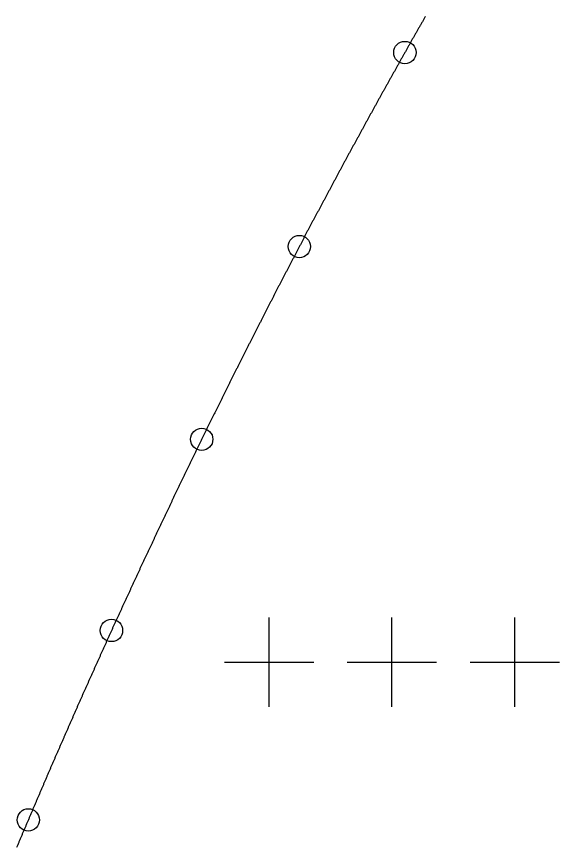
# Model space of a CAD drawing. Extents: x 2 to 292, y 1 to 254.
# Drawn here: x 52.39 to 64.54, y 18.88 to 37.47 of the extents above; entities that cross this region are included whole.
import ezdxf

# ---------------------------------------------------------------- set-up
doc = ezdxf.new("R2010")
doc.units = 0
doc.header["$PDMODE"] = 2
doc.header["$PDSIZE"] = 1
doc.layers.get('0').update_dxf_attribs({"linetype": 'CONTINUOUS'})
doc.layers.add('DRILLING', color=3, linetype='CONTINUOUS')
doc.layers.add('RIB_INDICATION', color=1, linetype='CONTINUOUS')

# ---------------------------------------------------------------- blocks, each defined once
blk = doc.blocks.new('*U97')
at = {"layer": 'DRILLING'}
blk.add_point((0, 0), dxfattribs=at)
blk = doc.blocks.new('*U98')
at = {"layer": 'DRILLING', "color": 0, "linetype": 'BYBLOCK'}
for p in [(0, 0), (2.75, 0), (5.5, 0)]:
    blk.add_blockref('*U97', p, dxfattribs=at)

msp = doc.modelspace()

# ---------------------------------------------------------------- linework, layer by layer
msp.add_polyline3d([(61.5424, 37.4751, 0), (61.534, 37.4606, 0), (61.5257, 37.4461, 0), (61.5174, 37.4315, 0), (61.509, 37.417, 0), (61.5007, 37.4025, 0), (61.4924, 37.388, 0), (61.484, 37.3734, 0), (61.4757, 37.3589, 0), (61.4674, 37.3444, 0), (61.459, 37.3299, 0), (61.4507, 37.3153, 0), (61.4424, 37.3008, 0), (61.434, 37.2863, 0), (61.4257, 37.2718, 0), (61.4174, 37.2572, 0), (61.409, 37.2427, 0), (61.4007, 37.2282, 0), (61.3924, 37.2137, 0), (61.384, 37.1992, 0), (61.3757, 37.1846, 0), (61.3674, 37.1701, 0), (61.359, 37.1556, 0), (61.3507, 37.1411, 0), (61.3424, 37.1265, 0), (61.334, 37.112, 0), (61.3257, 37.0975, 0), (61.3174, 37.083, 0), (61.309, 37.0684, 0), (61.3007, 37.0539, 0), (61.2924, 37.0394, 0), (61.284, 37.0249, 0), (61.2757, 37.0103, 0), (61.2675, 36.9957, 0), (61.2593, 36.9811, 0), (61.2511, 36.9664, 0), (61.2428, 36.9518, 0), (61.2346, 36.9371, 0), (61.2264, 36.9225, 0), (61.2182, 36.9078, 0), (61.21, 36.8932, 0), (61.2018, 36.8786, 0), (61.1936, 36.8639, 0), (61.1854, 36.8493, 0), (61.1772, 36.8346, 0), (61.169, 36.82, 0), (61.1608, 36.8053, 0), (61.1526, 36.7907, 0), (61.1444, 36.776, 0), (61.1362, 36.7614, 0), (61.1279, 36.7468, 0), (61.1197, 36.7321, 0), (61.1115, 36.7175, 0), (61.1033, 36.7028, 0), (61.0951, 36.6882, 0), (61.0869, 36.6735, 0), (61.0787, 36.6589, 0), (61.0705, 36.6442, 0), (61.0623, 36.6296, 0), (61.0541, 36.615, 0), (61.0459, 36.6003, 0), (61.0377, 36.5857, 0), (61.0295, 36.571, 0), (61.0213, 36.5564, 0), (61.013, 36.5417, 0), (61.0048, 36.5271, 0), (60.9966, 36.5125, 0), (60.9884, 36.4978, 0), (60.9802, 36.4832, 0), (60.972, 36.4685, 0), (60.9638, 36.4539, 0), (60.9556, 36.4392, 0), (60.9474, 36.4246, 0), (60.9392, 36.4099, 0), (60.931, 36.3953, 0), (60.9228, 36.3807, 0), (60.9146, 36.366, 0), (60.9063, 36.3514, 0), (60.8981, 36.3367, 0), (60.8899, 36.3221, 0), (60.8817, 36.3074, 0), (60.8735, 36.2928, 0), (60.8653, 36.2781, 0), (60.8571, 36.2635, 0), (60.8489, 36.2489, 0), (60.8407, 36.2342, 0), (60.8325, 36.2196, 0), (60.8243, 36.2049, 0), (60.8161, 36.1903, 0), (60.8079, 36.1756, 0), (60.7997, 36.161, 0), (60.7914, 36.1463, 0), (60.7832, 36.1317, 0), (60.775, 36.1171, 0), (60.7668, 36.1024, 0), (60.7586, 36.0878, 0), (60.7504, 36.0731, 0), (60.7422, 36.0585, 0), (60.734, 36.0438, 0), (60.7258, 36.0292, 0), (60.7176, 36.0145, 0), (60.7094, 35.9999, 0), (60.7012, 35.9853, 0), (60.693, 35.9706, 0), (60.6847, 35.956, 0), (60.6765, 35.9413, 0), (60.6683, 35.9267, 0), (60.6601, 35.912, 0), (60.6519, 35.8974, 0), (60.6437, 35.8828, 0), (60.6355, 35.8681, 0), (60.6273, 35.8535, 0), (60.6191, 35.8388, 0), (60.6109, 35.8242, 0), (60.6027, 35.8095, 0), (60.5945, 35.7949, 0), (60.5863, 35.7802, 0), (60.5781, 35.7656, 0), (60.5698, 35.751, 0), (60.5616, 35.7363, 0), (60.5534, 35.7217, 0), (60.5452, 35.707, 0), (60.537, 35.6924, 0), (60.5288, 35.6777, 0), (60.5206, 35.6631, 0), (60.5124, 35.6484, 0), (60.5042, 35.6338, 0), (60.496, 35.6192, 0), (60.4878, 35.6045, 0), (60.4796, 35.5899, 0), (60.4714, 35.5752, 0), (60.4633, 35.5604, 0), (60.4552, 35.5456, 0), (60.4472, 35.5309, 0), (60.4391, 35.5161, 0), (60.431, 35.5014, 0), (60.4229, 35.4866, 0), (60.4148, 35.4718, 0), (60.4068, 35.4571, 0), (60.3987, 35.4423, 0), (60.3906, 35.4275, 0), (60.3825, 35.4128, 0), (60.3744, 35.398, 0), (60.3664, 35.3832, 0), (60.3583, 35.3685, 0), (60.3502, 35.3537, 0), (60.3421, 35.3389, 0), (60.334, 35.3242, 0), (60.3259, 35.3094, 0), (60.3179, 35.2946, 0), (60.3098, 35.2799, 0), (60.3017, 35.2651, 0), (60.2936, 35.2504, 0), (60.2855, 35.2356, 0), (60.2775, 35.2208, 0), (60.2694, 35.2061, 0), (60.2613, 35.1913, 0), (60.2532, 35.1765, 0), (60.2451, 35.1618, 0), (60.2371, 35.147, 0), (60.229, 35.1322, 0), (60.2209, 35.1175, 0), (60.2128, 35.1027, 0), (60.2047, 35.0879, 0), (60.1967, 35.0732, 0), (60.1886, 35.0584, 0), (60.1805, 35.0436, 0), (60.1724, 35.0289, 0), (60.1643, 35.0141, 0), (60.1562, 34.9993, 0), (60.1482, 34.9846, 0), (60.1401, 34.9698, 0), (60.132, 34.9551, 0), (60.1239, 34.9403, 0), (60.1158, 34.9255, 0), (60.1078, 34.9108, 0), (60.0997, 34.896, 0), (60.0916, 34.8812, 0), (60.0835, 34.8665, 0), (60.0754, 34.8517, 0), (60.0674, 34.8369, 0), (60.0593, 34.8222, 0), (60.0512, 34.8074, 0), (60.0431, 34.7926, 0), (60.035, 34.7779, 0), (60.0269, 34.7631, 0), (60.0189, 34.7483, 0), (60.0108, 34.7336, 0), (60.0027, 34.7188, 0), (59.9946, 34.7041, 0), (59.9865, 34.6893, 0), (59.9785, 34.6745, 0), (59.9704, 34.6598, 0), (59.9623, 34.645, 0), (59.9542, 34.6302, 0), (59.9461, 34.6155, 0), (59.9381, 34.6007, 0), (59.93, 34.5859, 0), (59.9219, 34.5712, 0), (59.9138, 34.5564, 0), (59.9057, 34.5416, 0), (59.8976, 34.5269, 0), (59.8896, 34.5121, 0), (59.8815, 34.4973, 0), (59.8734, 34.4826, 0), (59.8653, 34.4678, 0), (59.8572, 34.4531, 0), (59.8492, 34.4383, 0), (59.8411, 34.4235, 0), (59.833, 34.4088, 0), (59.8249, 34.394, 0), (59.8168, 34.3792, 0), (59.8088, 34.3645, 0), (59.8007, 34.3497, 0), (59.7926, 34.3349, 0), (59.7845, 34.3202, 0), (59.7764, 34.3054, 0), (59.7684, 34.2906, 0), (59.7603, 34.2759, 0), (59.7522, 34.2611, 0), (59.7441, 34.2463, 0), (59.736, 34.2316, 0), (59.7279, 34.2168, 0), (59.7199, 34.202, 0), (59.7118, 34.1873, 0), (59.7037, 34.1725, 0), (59.6956, 34.1578, 0), (59.6875, 34.143, 0), (59.6796, 34.1281, 0), (59.6716, 34.1132, 0), (59.6637, 34.0984, 0), (59.6557, 34.0835, 0), (59.6477, 34.0686, 0), (59.6398, 34.0537, 0), (59.6318, 34.0388, 0), (59.6239, 34.0239, 0), (59.6159, 34.009, 0), (59.608, 33.9942, 0), (59.6, 33.9793, 0), (59.5921, 33.9644, 0), (59.5841, 33.9495, 0), (59.5762, 33.9346, 0), (59.5682, 33.9197, 0), (59.5602, 33.9048, 0), (59.5523, 33.89, 0), (59.5443, 33.8751, 0), (59.5364, 33.8602, 0), (59.5284, 33.8453, 0), (59.5205, 33.8304, 0), (59.5125, 33.8155, 0), (59.5046, 33.8006, 0), (59.4966, 33.7858, 0), (59.4886, 33.7709, 0), (59.4807, 33.756, 0), (59.4727, 33.7411, 0), (59.4648, 33.7262, 0), (59.4568, 33.7113, 0), (59.4489, 33.6964, 0), (59.4409, 33.6816, 0), (59.433, 33.6667, 0), (59.425, 33.6518, 0), (59.4171, 33.6369, 0), (59.4091, 33.622, 0), (59.4011, 33.6071, 0), (59.3932, 33.5922, 0), (59.3852, 33.5774, 0), (59.3773, 33.5625, 0), (59.3693, 33.5476, 0), (59.3614, 33.5327, 0), (59.3534, 33.5178, 0), (59.3455, 33.5029, 0), (59.3375, 33.4881, 0), (59.3295, 33.4732, 0), (59.3216, 33.4583, 0), (59.3136, 33.4434, 0), (59.3057, 33.4285, 0), (59.2977, 33.4136, 0), (59.2898, 33.3987, 0), (59.2818, 33.3839, 0), (59.2739, 33.369, 0), (59.2659, 33.3541, 0), (59.258, 33.3392, 0), (59.25, 33.3243, 0), (59.242, 33.3094, 0), (59.2341, 33.2945, 0), (59.2261, 33.2797, 0), (59.2182, 33.2648, 0), (59.2102, 33.2499, 0), (59.2023, 33.235, 0), (59.1943, 33.2201, 0), (59.1864, 33.2052, 0), (59.1784, 33.1903, 0), (59.1705, 33.1755, 0), (59.1625, 33.1606, 0), (59.1545, 33.1457, 0), (59.1466, 33.1308, 0), (59.1386, 33.1159, 0), (59.1307, 33.101, 0), (59.1227, 33.0861, 0), (59.1148, 33.0713, 0), (59.1068, 33.0564, 0), (59.0989, 33.0415, 0), (59.0909, 33.0266, 0), (59.0829, 33.0117, 0), (59.075, 32.9968, 0), (59.067, 32.9819, 0), (59.0591, 32.9671, 0), (59.0511, 32.9522, 0), (59.0432, 32.9373, 0), (59.0352, 32.9224, 0), (59.0273, 32.9075, 0), (59.0193, 32.8926, 0), (59.0114, 32.8777, 0), (59.0034, 32.8629, 0), (58.9954, 32.848, 0), (58.9875, 32.8331, 0), (58.9795, 32.8182, 0), (58.9716, 32.8033, 0), (58.9636, 32.7884, 0), (58.9557, 32.7736, 0), (58.9477, 32.7587, 0), (58.9398, 32.7438, 0), (58.9318, 32.7289, 0), (58.9238, 32.714, 0), (58.9159, 32.6991, 0), (58.908, 32.6842, 0), (58.9001, 32.6692, 0), (58.8923, 32.6542, 0), (58.8845, 32.6392, 0), (58.8767, 32.6242, 0), (58.8688, 32.6092, 0), (58.861, 32.5942, 0), (58.8532, 32.5792, 0), (58.8453, 32.5642, 0), (58.8375, 32.5491, 0), (58.8297, 32.5341, 0), (58.8219, 32.5191, 0), (58.814, 32.5041, 0), (58.8062, 32.4891, 0), (58.7984, 32.4741, 0), (58.7905, 32.4591, 0), (58.7827, 32.4441, 0), (58.7749, 32.4291, 0), (58.7671, 32.4141, 0), (58.7592, 32.3991, 0), (58.7514, 32.3841, 0), (58.7436, 32.3691, 0), (58.7357, 32.3541, 0), (58.7279, 32.3391, 0), (58.7201, 32.3241, 0), (58.7123, 32.3091, 0), (58.7044, 32.294, 0), (58.6966, 32.279, 0), (58.6888, 32.264, 0), (58.6809, 32.249, 0), (58.6731, 32.234, 0), (58.6653, 32.219, 0), (58.6575, 32.204, 0), (58.6496, 32.189, 0), (58.6418, 32.174, 0), (58.634, 32.159, 0), (58.6261, 32.144, 0), (58.6183, 32.129, 0), (58.6105, 32.114, 0), (58.6027, 32.099, 0), (58.5948, 32.084, 0), (58.587, 32.069, 0), (58.5792, 32.054, 0), (58.5713, 32.0389, 0), (58.5635, 32.0239, 0), (58.5557, 32.0089, 0), (58.5479, 31.9939, 0), (58.54, 31.9789, 0), (58.5322, 31.9639, 0), (58.5244, 31.9489, 0), (58.5165, 31.9339, 0), (58.5087, 31.9189, 0), (58.5009, 31.9039, 0), (58.4931, 31.8889, 0), (58.4852, 31.8739, 0), (58.4774, 31.8589, 0), (58.4696, 31.8439, 0), (58.4617, 31.8289, 0), (58.4539, 31.8139, 0), (58.4461, 31.7988, 0), (58.4383, 31.7838, 0), (58.4304, 31.7688, 0), (58.4226, 31.7538, 0), (58.4148, 31.7388, 0), (58.4069, 31.7238, 0), (58.3991, 31.7088, 0), (58.3913, 31.6938, 0), (58.3835, 31.6788, 0), (58.3756, 31.6638, 0), (58.3678, 31.6488, 0), (58.36, 31.6338, 0), (58.3521, 31.6188, 0), (58.3443, 31.6038, 0), (58.3365, 31.5888, 0), (58.3287, 31.5738, 0), (58.3208, 31.5588, 0), (58.313, 31.5437, 0), (58.3052, 31.5287, 0), (58.2973, 31.5137, 0), (58.2895, 31.4987, 0), (58.2817, 31.4837, 0), (58.2739, 31.4687, 0), (58.266, 31.4537, 0), (58.2582, 31.4387, 0), (58.2504, 31.4237, 0), (58.2425, 31.4087, 0), (58.2347, 31.3937, 0), (58.2269, 31.3787, 0), (58.2191, 31.3637, 0), (58.2112, 31.3487, 0), (58.2034, 31.3337, 0), (58.1956, 31.3187, 0), (58.1877, 31.3036, 0), (58.1799, 31.2886, 0), (58.1721, 31.2736, 0), (58.1642, 31.2586, 0), (58.1564, 31.2436, 0), (58.1486, 31.2286, 0), (58.1409, 31.2135, 0), (58.1332, 31.1984, 0), (58.1255, 31.1833, 0), (58.1177, 31.1681, 0), (58.11, 31.153, 0), (58.1023, 31.1379, 0), (58.0946, 31.1228, 0), (58.0869, 31.1076, 0), (58.0792, 31.0925, 0), (58.0715, 31.0774, 0), (58.0638, 31.0623, 0), (58.0561, 31.0471, 0), (58.0484, 31.032, 0), (58.0407, 31.0169, 0), (58.033, 31.0017, 0), (58.0253, 30.9866, 0), (58.0176, 30.9715, 0), (58.0099, 30.9564, 0), (58.0022, 30.9412, 0), (57.9945, 30.9261, 0), (57.9868, 30.911, 0), (57.9791, 30.8959, 0), (57.9714, 30.8807, 0), (57.9637, 30.8656, 0), (57.956, 30.8505, 0), (57.9483, 30.8354, 0), (57.9406, 30.8202, 0), (57.9329, 30.8051, 0), (57.9252, 30.79, 0), (57.9175, 30.7748, 0), (57.9098, 30.7597, 0), (57.9021, 30.7446, 0), (57.8944, 30.7295, 0), (57.8867, 30.7143, 0), (57.879, 30.6992, 0), (57.8713, 30.6841, 0), (57.8636, 30.669, 0), (57.8559, 30.6538, 0), (57.8482, 30.6387, 0), (57.8405, 30.6236, 0), (57.8328, 30.6085, 0), (57.8251, 30.5933, 0), (57.8174, 30.5782, 0), (57.8096, 30.5631, 0), (57.8019, 30.5479, 0), (57.7942, 30.5328, 0), (57.7865, 30.5177, 0), (57.7788, 30.5026, 0), (57.7711, 30.4874, 0), (57.7634, 30.4723, 0), (57.7557, 30.4572, 0), (57.748, 30.4421, 0), (57.7403, 30.4269, 0), (57.7326, 30.4118, 0), (57.7249, 30.3967, 0), (57.7172, 30.3816, 0), (57.7095, 30.3664, 0), (57.7018, 30.3513, 0), (57.6941, 30.3362, 0), (57.6864, 30.321, 0), (57.6787, 30.3059, 0), (57.671, 30.2908, 0), (57.6633, 30.2757, 0), (57.6556, 30.2605, 0), (57.6479, 30.2454, 0), (57.6402, 30.2303, 0), (57.6325, 30.2152, 0), (57.6248, 30.2, 0), (57.6171, 30.1849, 0), (57.6094, 30.1698, 0), (57.6017, 30.1547, 0), (57.594, 30.1395, 0), (57.5863, 30.1244, 0), (57.5786, 30.1093, 0), (57.5709, 30.0941, 0), (57.5632, 30.079, 0), (57.5555, 30.0639, 0), (57.5478, 30.0488, 0), (57.5401, 30.0336, 0), (57.5324, 30.0185, 0), (57.5247, 30.0034, 0), (57.517, 29.9883, 0), (57.5093, 29.9731, 0), (57.5016, 29.958, 0), (57.4938, 29.9429, 0), (57.4861, 29.9278, 0), (57.4784, 29.9126, 0), (57.4707, 29.8975, 0), (57.463, 29.8824, 0), (57.4553, 29.8672, 0), (57.4476, 29.8521, 0), (57.4399, 29.837, 0), (57.4322, 29.8219, 0), (57.4245, 29.8067, 0), (57.4168, 29.7916, 0), (57.4091, 29.7765, 0), (57.4014, 29.7614, 0), (57.3937, 29.7462, 0), (57.3862, 29.731, 0), (57.3786, 29.7157, 0), (57.371, 29.7005, 0), (57.3634, 29.6852, 0), (57.3559, 29.67, 0), (57.3483, 29.6547, 0), (57.3407, 29.6395, 0), (57.3331, 29.6242, 0), (57.3256, 29.609, 0), (57.318, 29.5937, 0), (57.3104, 29.5785, 0), (57.3028, 29.5632, 0), (57.2952, 29.548, 0), (57.2877, 29.5328, 0), (57.2801, 29.5175, 0), (57.2725, 29.5023, 0), (57.2649, 29.487, 0), (57.2574, 29.4718, 0), (57.2498, 29.4565, 0), (57.2422, 29.4413, 0), (57.2346, 29.426, 0), (57.2271, 29.4108, 0), (57.2195, 29.3955, 0), (57.2119, 29.3803, 0), (57.2043, 29.365, 0), (57.1968, 29.3498, 0), (57.1892, 29.3345, 0), (57.1816, 29.3193, 0), (57.174, 29.304, 0), (57.1665, 29.2888, 0), (57.1589, 29.2735, 0), (57.1513, 29.2583, 0), (57.1437, 29.2431, 0), (57.1361, 29.2278, 0), (57.1286, 29.2126, 0), (57.121, 29.1973, 0), (57.1134, 29.1821, 0), (57.1058, 29.1668, 0), (57.0983, 29.1516, 0), (57.0907, 29.1363, 0), (57.0831, 29.1211, 0), (57.0755, 29.1058, 0), (57.068, 29.0906, 0), (57.0604, 29.0753, 0), (57.0528, 29.0601, 0), (57.0452, 29.0448, 0), (57.0377, 29.0296, 0), (57.0301, 29.0143, 0), (57.0225, 28.9991, 0), (57.0149, 28.9838, 0), (57.0074, 28.9686, 0), (56.9998, 28.9534, 0), (56.9922, 28.9381, 0), (56.9846, 28.9229, 0), (56.977, 28.9076, 0), (56.9695, 28.8924, 0), (56.9619, 28.8771, 0), (56.9543, 28.8619, 0), (56.9467, 28.8466, 0), (56.9392, 28.8314, 0), (56.9316, 28.8161, 0), (56.924, 28.8009, 0), (56.9164, 28.7856, 0), (56.9089, 28.7704, 0), (56.9013, 28.7551, 0), (56.8937, 28.7399, 0), (56.8861, 28.7246, 0), (56.8786, 28.7094, 0), (56.871, 28.6942, 0), (56.8634, 28.6789, 0), (56.8558, 28.6637, 0), (56.8482, 28.6484, 0), (56.8407, 28.6332, 0), (56.8331, 28.6179, 0), (56.8255, 28.6027, 0), (56.8179, 28.5874, 0), (56.8104, 28.5722, 0), (56.8028, 28.5569, 0), (56.7952, 28.5417, 0), (56.7876, 28.5264, 0), (56.7801, 28.5112, 0), (56.7725, 28.4959, 0), (56.7649, 28.4807, 0), (56.7573, 28.4654, 0), (56.7498, 28.4502, 0), (56.7422, 28.4349, 0), (56.7346, 28.4197, 0), (56.727, 28.4045, 0), (56.7195, 28.3892, 0), (56.7119, 28.374, 0), (56.7043, 28.3587, 0), (56.6967, 28.3435, 0), (56.6891, 28.3282, 0), (56.6816, 28.313, 0), (56.674, 28.2977, 0), (56.6664, 28.2825, 0), (56.6588, 28.2672, 0), (56.6513, 28.2519, 0), (56.6439, 28.2365, 0), (56.6364, 28.2212, 0), (56.629, 28.2058, 0), (56.6215, 28.1904, 0), (56.6141, 28.1751, 0), (56.6066, 28.1597, 0), (56.5992, 28.1443, 0), (56.5917, 28.129, 0), (56.5843, 28.1136, 0), (56.5768, 28.0982, 0), (56.5694, 28.0829, 0), (56.5619, 28.0675, 0), (56.5545, 28.0521, 0), (56.547, 28.0368, 0), (56.5396, 28.0214, 0), (56.5321, 28.006, 0), (56.5247, 27.9906, 0), (56.5172, 27.9753, 0), (56.5098, 27.9599, 0), (56.5023, 27.9445, 0), (56.4949, 27.9292, 0), (56.4874, 27.9138, 0), (56.48, 27.8984, 0), (56.4725, 27.8831, 0), (56.4651, 27.8677, 0), (56.4576, 27.8523, 0), (56.4502, 27.837, 0), (56.4427, 27.8216, 0), (56.4353, 27.8062, 0), (56.4278, 27.7909, 0), (56.4204, 27.7755, 0), (56.4129, 27.7601, 0), (56.4055, 27.7448, 0), (56.398, 27.7294, 0), (56.3906, 27.714, 0), (56.3831, 27.6987, 0), (56.3757, 27.6833, 0), (56.3682, 27.6679, 0), (56.3608, 27.6526, 0), (56.3533, 27.6372, 0), (56.3459, 27.6218, 0), (56.3384, 27.6065, 0), (56.331, 27.5911, 0), (56.3235, 27.5757, 0), (56.3161, 27.5603, 0), (56.3086, 27.545, 0), (56.3012, 27.5296, 0), (56.2937, 27.5142, 0), (56.2863, 27.4989, 0), (56.2788, 27.4835, 0), (56.2714, 27.4681, 0), (56.2639, 27.4528, 0), (56.2565, 27.4374, 0), (56.249, 27.422, 0), (56.2416, 27.4067, 0), (56.2341, 27.3913, 0), (56.2267, 27.3759, 0), (56.2192, 27.3606, 0), (56.2118, 27.3452, 0), (56.2043, 27.3298, 0), (56.1969, 27.3145, 0), (56.1894, 27.2991, 0), (56.182, 27.2837, 0), (56.1745, 27.2684, 0), (56.1671, 27.253, 0), (56.1596, 27.2376, 0), (56.1522, 27.2223, 0), (56.1447, 27.2069, 0), (56.1373, 27.1915, 0), (56.1298, 27.1762, 0), (56.1224, 27.1608, 0), (56.1149, 27.1454, 0), (56.1075, 27.13, 0), (56.1, 27.1147, 0), (56.0926, 27.0993, 0), (56.0851, 27.0839, 0), (56.0777, 27.0686, 0), (56.0702, 27.0532, 0), (56.0628, 27.0378, 0), (56.0553, 27.0225, 0), (56.0479, 27.0071, 0), (56.0404, 26.9917, 0), (56.033, 26.9764, 0), (56.0255, 26.961, 0), (56.0181, 26.9456, 0), (56.0106, 26.9303, 0), (56.0032, 26.9149, 0), (55.9957, 26.8995, 0), (55.9883, 26.8842, 0), (55.9808, 26.8688, 0), (55.9734, 26.8534, 0), (55.9659, 26.8381, 0), (55.9585, 26.8227, 0), (55.951, 26.8073, 0), (55.9436, 26.792, 0), (55.9361, 26.7766, 0), (55.9287, 26.7612, 0), (55.9214, 26.7457, 0), (55.9141, 26.7302, 0), (55.9067, 26.7147, 0), (55.8994, 26.6993, 0), (55.8921, 26.6838, 0), (55.8848, 26.6683, 0), (55.8774, 26.6528, 0), (55.8701, 26.6373, 0), (55.8628, 26.6218, 0), (55.8555, 26.6063, 0), (55.8481, 26.5908, 0), (55.8408, 26.5753, 0), (55.8335, 26.5599, 0), (55.8262, 26.5444, 0), (55.8188, 26.5289, 0), (55.8115, 26.5134, 0), (55.8042, 26.4979, 0), (55.7969, 26.4824, 0), (55.7895, 26.4669, 0), (55.7822, 26.4514, 0), (55.7749, 26.4359, 0), (55.7676, 26.4205, 0), (55.7603, 26.405, 0), (55.7529, 26.3895, 0), (55.7456, 26.374, 0), (55.7383, 26.3585, 0), (55.731, 26.343, 0), (55.7236, 26.3275, 0), (55.7163, 26.312, 0), (55.709, 26.2966, 0), (55.7017, 26.2811, 0), (55.6943, 26.2656, 0), (55.687, 26.2501, 0), (55.6797, 26.2346, 0), (55.6724, 26.2191, 0), (55.665, 26.2036, 0), (55.6577, 26.1881, 0), (55.6504, 26.1726, 0), (55.6431, 26.1572, 0), (55.6357, 26.1417, 0), (55.6284, 26.1262, 0), (55.6211, 26.1107, 0), (55.6138, 26.0952, 0), (55.6065, 26.0797, 0), (55.5991, 26.0642, 0), (55.5918, 26.0487, 0), (55.5845, 26.0332, 0), (55.5772, 26.0178, 0), (55.5698, 26.0023, 0), (55.5625, 25.9868, 0), (55.5552, 25.9713, 0), (55.5479, 25.9558, 0), (55.5405, 25.9403, 0), (55.5332, 25.9248, 0), (55.5259, 25.9093, 0), (55.5186, 25.8938, 0), (55.5112, 25.8784, 0), (55.5039, 25.8629, 0), (55.4966, 25.8474, 0), (55.4893, 25.8319, 0), (55.4819, 25.8164, 0), (55.4746, 25.8009, 0), (55.4673, 25.7854, 0), (55.46, 25.7699, 0), (55.4527, 25.7545, 0), (55.4453, 25.739, 0), (55.438, 25.7235, 0), (55.4307, 25.708, 0), (55.4234, 25.6925, 0), (55.416, 25.677, 0), (55.4087, 25.6615, 0), (55.4014, 25.646, 0), (55.3941, 25.6305, 0), (55.3867, 25.6151, 0), (55.3794, 25.5996, 0), (55.3721, 25.5841, 0), (55.3648, 25.5686, 0), (55.3574, 25.5531, 0), (55.3501, 25.5376, 0), (55.3428, 25.5221, 0), (55.3355, 25.5066, 0), (55.3281, 25.4911, 0), (55.3208, 25.4757, 0), (55.3135, 25.4602, 0), (55.3062, 25.4447, 0), (55.2989, 25.4292, 0), (55.2915, 25.4137, 0), (55.2842, 25.3982, 0), (55.2769, 25.3827, 0), (55.2696, 25.3672, 0), (55.2622, 25.3518, 0), (55.2549, 25.3363, 0), (55.2476, 25.3208, 0), (55.2403, 25.3053, 0), (55.2329, 25.2898, 0), (55.2256, 25.2743, 0), (55.2183, 25.2588, 0), (55.211, 25.2433, 0), (55.2038, 25.2277, 0), (55.1966, 25.2121, 0), (55.1894, 25.1964, 0), (55.1822, 25.1808, 0), (55.175, 25.1652, 0), (55.1678, 25.1496, 0), (55.1606, 25.134, 0), (55.1535, 25.1184, 0), (55.1463, 25.1028, 0), (55.1391, 25.0872, 0), (55.1319, 25.0716, 0), (55.1247, 25.056, 0), (55.1175, 25.0403, 0), (55.1103, 25.0247, 0), (55.1031, 25.0091, 0), (55.0959, 24.9935, 0), (55.0887, 24.9779, 0), (55.0815, 24.9623, 0), (55.0743, 24.9467, 0), (55.0671, 24.9311, 0), (55.0599, 24.9155, 0), (55.0527, 24.8999, 0), (55.0455, 24.8843, 0), (55.0383, 24.8686, 0), (55.0311, 24.853, 0), (55.0239, 24.8374, 0), (55.0167, 24.8218, 0), (55.0095, 24.8062, 0), (55.0023, 24.7906, 0), (54.9951, 24.775, 0), (54.9879, 24.7594, 0), (54.9807, 24.7438, 0), (54.9735, 24.7282, 0), (54.9663, 24.7126, 0), (54.9591, 24.6969, 0), (54.9519, 24.6813, 0), (54.9447, 24.6657, 0), (54.9375, 24.6501, 0), (54.9303, 24.6345, 0), (54.9231, 24.6189, 0), (54.9159, 24.6033, 0), (54.9087, 24.5877, 0), (54.9015, 24.5721, 0), (54.8943, 24.5565, 0), (54.8871, 24.5409, 0), (54.8799, 24.5252, 0), (54.8727, 24.5096, 0), (54.8655, 24.494, 0), (54.8584, 24.4784, 0), (54.8512, 24.4628, 0), (54.844, 24.4472, 0), (54.8368, 24.4316, 0), (54.8296, 24.416, 0), (54.8224, 24.4004, 0), (54.8152, 24.3848, 0), (54.808, 24.3692, 0), (54.8008, 24.3535, 0), (54.7936, 24.3379, 0), (54.7864, 24.3223, 0), (54.7792, 24.3067, 0), (54.772, 24.2911, 0), (54.7648, 24.2755, 0), (54.7576, 24.2599, 0), (54.7504, 24.2443, 0), (54.7432, 24.2287, 0), (54.736, 24.2131, 0), (54.7288, 24.1975, 0), (54.7216, 24.1818, 0), (54.7144, 24.1662, 0), (54.7072, 24.1506, 0), (54.7, 24.135, 0), (54.6928, 24.1194, 0), (54.6856, 24.1038, 0), (54.6784, 24.0882, 0), (54.6712, 24.0726, 0), (54.664, 24.057, 0), (54.6568, 24.0414, 0), (54.6496, 24.0258, 0), (54.6424, 24.0101, 0), (54.6352, 23.9945, 0), (54.628, 23.9789, 0), (54.6208, 23.9633, 0), (54.6136, 23.9477, 0), (54.6064, 23.9321, 0), (54.5992, 23.9165, 0), (54.592, 23.9009, 0), (54.5848, 23.8853, 0), (54.5776, 23.8697, 0), (54.5704, 23.8541, 0), (54.5632, 23.8384, 0), (54.5561, 23.8228, 0), (54.5489, 23.8072, 0), (54.5417, 23.7916, 0), (54.5345, 23.776, 0), (54.5273, 23.7604, 0), (54.5201, 23.7448, 0), (54.5129, 23.7292, 0), (54.5058, 23.7135, 0), (54.4987, 23.6977, 0), (54.4916, 23.682, 0), (54.4846, 23.6663, 0), (54.4775, 23.6505, 0), (54.4704, 23.6348, 0), (54.4634, 23.6191, 0), (54.4563, 23.6033, 0), (54.4492, 23.5876, 0), (54.4421, 23.5719, 0), (54.4351, 23.5562, 0), (54.428, 23.5404, 0), (54.4209, 23.5247, 0), (54.4139, 23.509, 0), (54.4068, 23.4932, 0), (54.3997, 23.4775, 0), (54.3926, 23.4618, 0), (54.3856, 23.446, 0), (54.3785, 23.4303, 0), (54.3714, 23.4146, 0), (54.3644, 23.3989, 0), (54.3573, 23.3831, 0), (54.3502, 23.3674, 0), (54.3431, 23.3517, 0), (54.3361, 23.3359, 0), (54.329, 23.3202, 0), (54.3219, 23.3045, 0), (54.3149, 23.2888, 0), (54.3078, 23.273, 0), (54.3007, 23.2573, 0), (54.2936, 23.2416, 0), (54.2866, 23.2258, 0), (54.2795, 23.2101, 0), (54.2724, 23.1944, 0), (54.2654, 23.1786, 0), (54.2583, 23.1629, 0), (54.2512, 23.1472, 0), (54.2441, 23.1315, 0), (54.2371, 23.1157, 0), (54.23, 23.1, 0), (54.2229, 23.0843, 0), (54.2159, 23.0685, 0), (54.2088, 23.0528, 0), (54.2017, 23.0371, 0), (54.1946, 23.0213, 0), (54.1876, 23.0056, 0), (54.1805, 22.9899, 0), (54.1734, 22.9742, 0), (54.1664, 22.9584, 0), (54.1593, 22.9427, 0), (54.1522, 22.927, 0), (54.1451, 22.9112, 0), (54.1381, 22.8955, 0), (54.131, 22.8798, 0), (54.1239, 22.864, 0), (54.1169, 22.8483, 0), (54.1098, 22.8326, 0), (54.1027, 22.8169, 0), (54.0956, 22.8011, 0), (54.0886, 22.7854, 0), (54.0815, 22.7697, 0), (54.0744, 22.7539, 0), (54.0674, 22.7382, 0), (54.0603, 22.7225, 0), (54.0532, 22.7067, 0), (54.0461, 22.691, 0), (54.0391, 22.6753, 0), (54.032, 22.6596, 0), (54.0249, 22.6438, 0), (54.0179, 22.6281, 0), (54.0108, 22.6124, 0), (54.0037, 22.5966, 0), (53.9966, 22.5809, 0), (53.9896, 22.5652, 0), (53.9825, 22.5495, 0), (53.9754, 22.5337, 0), (53.9684, 22.518, 0), (53.9613, 22.5023, 0), (53.9542, 22.4865, 0), (53.9472, 22.4708, 0), (53.9401, 22.4551, 0), (53.933, 22.4393, 0), (53.9259, 22.4236, 0), (53.9189, 22.4079, 0), (53.9118, 22.3922, 0), (53.9047, 22.3764, 0), (53.8977, 22.3607, 0), (53.8906, 22.345, 0), (53.8835, 22.3292, 0), (53.8764, 22.3135, 0), (53.8694, 22.2978, 0), (53.8623, 22.282, 0), (53.8552, 22.2663, 0), (53.8482, 22.2506, 0), (53.8411, 22.2349, 0), (53.834, 22.2191, 0), (53.8269, 22.2034, 0), (53.8199, 22.1876, 0), (53.813, 22.1718, 0), (53.806, 22.1559, 0), (53.7991, 22.1401, 0), (53.7921, 22.1242, 0), (53.7852, 22.1084, 0), (53.7782, 22.0925, 0), (53.7713, 22.0767, 0), (53.7644, 22.0608, 0), (53.7574, 22.045, 0), (53.7505, 22.0291, 0), (53.7435, 22.0133, 0), (53.7366, 21.9974, 0), (53.7296, 21.9816, 0), (53.7227, 21.9657, 0), (53.7157, 21.9499, 0), (53.7088, 21.934, 0), (53.7018, 21.9182, 0), (53.6949, 21.9023, 0), (53.688, 21.8865, 0), (53.681, 21.8706, 0), (53.6741, 21.8548, 0), (53.6671, 21.8389, 0), (53.6602, 21.8231, 0), (53.6532, 21.8072, 0), (53.6463, 21.7914, 0), (53.6393, 21.7755, 0), (53.6324, 21.7597, 0), (53.6255, 21.7438, 0), (53.6185, 21.728, 0), (53.6116, 21.7121, 0), (53.6046, 21.6963, 0), (53.5977, 21.6804, 0), (53.5907, 21.6646, 0), (53.5838, 21.6487, 0), (53.5768, 21.6329, 0), (53.5699, 21.617, 0), (53.5629, 21.6012, 0), (53.556, 21.5853, 0), (53.5491, 21.5694, 0), (53.5421, 21.5536, 0), (53.5352, 21.5377, 0), (53.5282, 21.5219, 0), (53.5213, 21.506, 0), (53.5143, 21.4902, 0), (53.5074, 21.4743, 0), (53.5004, 21.4585, 0), (53.4935, 21.4426, 0), (53.4865, 21.4268, 0), (53.4796, 21.4109, 0), (53.4727, 21.3951, 0), (53.4657, 21.3792, 0), (53.4588, 21.3634, 0), (53.4518, 21.3475, 0), (53.4449, 21.3317, 0), (53.4379, 21.3158, 0), (53.431, 21.3, 0), (53.424, 21.2841, 0), (53.4171, 21.2683, 0), (53.4102, 21.2524, 0), (53.4032, 21.2366, 0), (53.3963, 21.2207, 0), (53.3893, 21.2049, 0), (53.3824, 21.189, 0), (53.3754, 21.1732, 0), (53.3685, 21.1573, 0), (53.3615, 21.1415, 0), (53.3546, 21.1256, 0), (53.3476, 21.1098, 0), (53.3407, 21.0939, 0), (53.3338, 21.0781, 0), (53.3268, 21.0622, 0), (53.3199, 21.0464, 0), (53.3129, 21.0305, 0), (53.306, 21.0147, 0), (53.299, 20.9988, 0), (53.2921, 20.983, 0), (53.2851, 20.9671, 0), (53.2782, 20.9513, 0), (53.2712, 20.9354, 0), (53.2643, 20.9196, 0), (53.2574, 20.9037, 0), (53.2504, 20.8879, 0), (53.2435, 20.872, 0), (53.2365, 20.8562, 0), (53.2296, 20.8403, 0), (53.2226, 20.8245, 0), (53.2157, 20.8086, 0), (53.2087, 20.7928, 0), (53.2018, 20.7769, 0), (53.1949, 20.7611, 0), (53.1879, 20.7452, 0), (53.181, 20.7294, 0), (53.174, 20.7135, 0), (53.1671, 20.6977, 0), (53.1601, 20.6818, 0), (53.1532, 20.666, 0), (53.1462, 20.6501, 0), (53.1394, 20.6342, 0), (53.1326, 20.6182, 0), (53.1258, 20.6022, 0), (53.1189, 20.5863, 0), (53.1121, 20.5703, 0), (53.1053, 20.5543, 0), (53.0985, 20.5383, 0), (53.0917, 20.5224, 0), (53.0848, 20.5064, 0), (53.078, 20.4904, 0), (53.0712, 20.4745, 0), (53.0644, 20.4585, 0), (53.0576, 20.4425, 0), (53.0508, 20.4265, 0), (53.0439, 20.4106, 0), (53.0371, 20.3946, 0), (53.0303, 20.3786, 0), (53.0235, 20.3627, 0), (53.0167, 20.3467, 0), (53.0098, 20.3307, 0), (53.003, 20.3148, 0), (52.9962, 20.2988, 0), (52.9894, 20.2828, 0), (52.9826, 20.2668, 0), (52.9757, 20.2509, 0), (52.9689, 20.2349, 0), (52.9621, 20.2189, 0), (52.9553, 20.203, 0), (52.9485, 20.187, 0), (52.9417, 20.171, 0), (52.9348, 20.155, 0), (52.928, 20.1391, 0), (52.9212, 20.1231, 0), (52.9144, 20.1071, 0), (52.9076, 20.0912, 0), (52.9007, 20.0752, 0), (52.8939, 20.0592, 0), (52.8871, 20.0432, 0), (52.8803, 20.0273, 0), (52.8735, 20.0113, 0), (52.8666, 19.9953, 0), (52.8598, 19.9794, 0), (52.853, 19.9634, 0), (52.8462, 19.9474, 0), (52.8394, 19.9314, 0), (52.8325, 19.9155, 0), (52.8257, 19.8995, 0), (52.8189, 19.8835, 0), (52.8121, 19.8676, 0), (52.8053, 19.8516, 0), (52.7985, 19.8356, 0), (52.7916, 19.8196, 0), (52.7848, 19.8037, 0), (52.778, 19.7877, 0), (52.7712, 19.7717, 0), (52.7644, 19.7558, 0), (52.7575, 19.7398, 0), (52.7507, 19.7238, 0), (52.7439, 19.7079, 0), (52.7371, 19.6919, 0), (52.7303, 19.6759, 0), (52.7234, 19.6599, 0), (52.7166, 19.644, 0), (52.7098, 19.628, 0), (52.703, 19.612, 0), (52.6962, 19.5961, 0), (52.6893, 19.5801, 0), (52.6825, 19.5641, 0), (52.6757, 19.5481, 0), (52.6689, 19.5322, 0), (52.6621, 19.5162, 0), (52.6553, 19.5002, 0), (52.6484, 19.4843, 0), (52.6416, 19.4683, 0), (52.6348, 19.4523, 0), (52.628, 19.4363, 0), (52.6212, 19.4204, 0), (52.6143, 19.4044, 0), (52.6075, 19.3884, 0), (52.6007, 19.3725, 0), (52.5939, 19.3565, 0), (52.5871, 19.3405, 0), (52.5802, 19.3245, 0), (52.5734, 19.3086, 0), (52.5666, 19.2926, 0), (52.5598, 19.2766, 0), (52.553, 19.2607, 0), (52.5462, 19.2447, 0), (52.5393, 19.2287, 0), (52.5325, 19.2128, 0), (52.5257, 19.1968, 0), (52.5189, 19.1808, 0), (52.5121, 19.1648, 0), (52.5052, 19.1489, 0), (52.4984, 19.1329, 0), (52.4916, 19.1169, 0), (52.4848, 19.101, 0), (52.478, 19.0849, 0), (52.4713, 19.0689, 0), (52.4646, 19.0528, 0), (52.4579, 19.0367, 0), (52.4512, 19.0206, 0), (52.4445, 19.0045, 0), (52.4378, 18.9884, 0), (52.4312, 18.9723, 0), (52.4245, 18.9562, 0), (52.4178, 18.9401, 0), (52.4111, 18.924, 0), (52.4044, 18.9079, 0), (52.3977, 18.8918, 0), (52.391, 18.8758, 0)])
at = {"layer": 'RIB_INDICATION'}
for centre in [(61.08488, 36.66991), (58.7218, 32.32735), (56.53559, 28.01313), (54.51536, 23.73459), (52.65295, 19.49484)]:
    msp.add_circle(centre, 0.25, dxfattribs=at)

# ---------------------------------------------------------------- block references
at = {"layer": 'DRILLING'}
msp.add_blockref('*U98', (58.04385, 23.02829), dxfattribs=at)

doc.saveas('drawing.dxf')
